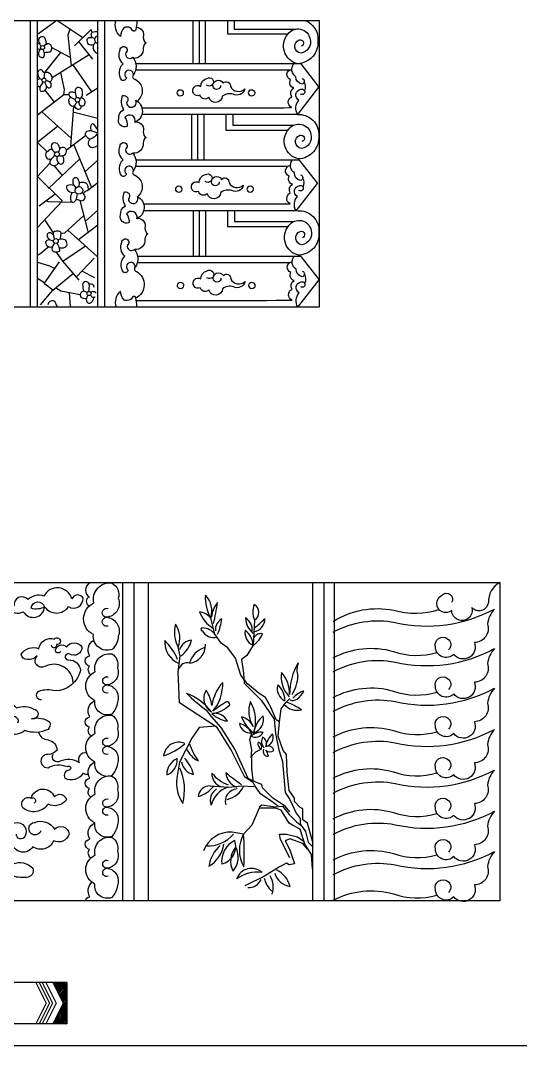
# Model space of a CAD drawing. Extents: x -66030 to 95157, y -13132 to 45879.
# Drawn here: x -43484 to -42699, y 1430 to 3039 of the extents above; entities that cross this region are included whole.
import ezdxf

# ---------------------------------------------------------------- set-up
doc = ezdxf.new("R2010")
doc.units = 0
doc.header["$LTSCALE"] = 100
doc.header["$MEASUREMENT"] = 0
for name, color, linetype in [('3', 11, 'CONTINUOUS'), ('4', 121, 'CONTINUOUS'), ('BH', 21, 'CONTINUOUS')]:
    doc.layers.add(name, color=color, linetype=linetype)

# ---------------------------------------------------------------- blocks, each defined once
blk = doc.blocks.new('A$C09F412C1')
at = {"layer": '3'}
for p, q in [((1868.4, 500.6), (1868.4, 0.6)), ((1886.1, 500.6), (1886.1, 0.6)), ((1908.2, 500.6), (1908.2, 0.6)), ((2166.1, 500.6), (2166.1, 0.6)), ((2183.7, 500.6), (2183.7, 0.6)), ((2199.9, 500.6), (2199.9, 0.6))]:
    blk.add_line(p, q, dxfattribs=at)
for points in [[(1845.6, 432.1, -1.388547), (1845.6, 445.5, -0.468613), (1861.6, 416.1, -0.186167), (1851.8, 395.4, -0.567131), (1822.6, 418.8, -0.640494), (1823.3, 468.4, -0.534045), (1851.8, 499.6, -0.354768), (1861.6, 475.7, -0.468613), (1845.6, 446.3, -1.388547), (1845.6, 459.7)], [(2460, 500.6, 0.284766), (2442, 468.9, -0.655369), (2415.8, 461.4, -1.146883), (2384.7, 456.4, -1.11925), (2369, 480.5, -0.937213), (2384.3, 468.9)], [(2011.1, 436, 0.00788), (2017.4, 469, 0.00788)], [(2198.8, 439.5, -0.194649), (2293.5, 456.9, 0.146269), (2364.7, 458)], [(2198.8, 422.7, -0.17389), (2296, 437.8, 0.181978), (2451.5, 458.9, 0.163044), (2440.7, 435.3, -0.510238), (2420, 406.3, -0.871013), (2387.7, 387.7, -0.656321), (2359, 398.9, -0.73064), (2378.1, 412.1, -0.501323), (2379.4, 394.7)], [(1790.8, 343.3, 0.556222), (1746.4, 368.5, -0.878332), (1734.3, 385.5, -0.211304), (1719, 379.5, -0.387219), (1709.1, 388.2, -0.359299), (1737.1, 396.5, -0.467648), (1761.2, 411.8, -1.6966), (1764.5, 403, -1.131826), (1756.8, 401.9)], [(1771.1, 392.1, -0.81074), (1762.9, 394.8, -0.59043), (1780.4, 399.2, -0.548481), (1804.5, 399.2, -0.613962), (1785.3, 388.2, 1.334243), (1783.7, 378.9, -0.406582), (1802.3, 362.5, -0.336177), (1762.9, 330.2, 0.150435), (1736.5, 329.6, 0.870733), (1740.9, 317)], [(1818.6, 355.8, -0.431798), (1816.4, 369.3, -0.856822), (1816.9, 385.5, -0.419638), (1823.1, 410.2)], [(1845.6, 327.2, -1.388547), (1845.6, 339.4, -0.468613), (1860.1, 312.6, -0.186167), (1851.2, 293.8, -0.567131), (1824.7, 315, -0.640494), (1825.3, 360.2, -0.534045), (1851.2, 388.5, -0.354768), (1860.1, 366.8, -0.468613), (1845.6, 340, -1.388547), (1845.6, 352.3)], [(2198.8, 382.5, -0.196289), (2293.1, 392.2, 0.157511), (2361.1, 390.6)], [(2198.8, 360.4, -0.17389), (2296, 375.6, 0.181978), (2451.5, 396.7, 0.163044), (2440.7, 373.1, -0.510238), (2420, 344.1, -0.871013), (2387.7, 325.5, -0.656321), (2359, 336.7, -0.73064), (2378.1, 349.9, -0.501323), (2379.4, 332.5)], [(2198.8, 320.2, -0.196289), (2293.1, 330, 0.157511), (2361.1, 328.4)], [(2198.8, 298.3, -0.17389), (2296, 313.5, 0.181978), (2451.5, 334.6, 0.163044), (2440.7, 311, -0.510238), (2420, 282, -0.871013), (2387.7, 263.4, -0.656321), (2359, 274.6, -0.73064), (2378.1, 287.8, -0.501323), (2379.4, 270.4)], [(1662.6, 285, -1.787462), (1669.9, 274.9, -0.601019), (1644.1, 282.2, -0.5577), (1618.8, 289.5, -0.350548), (1646.9, 298.5, -0.523042), (1702, 303.5, -0.228127), (1729, 301.8, -1.091614), (1725.6, 286.7, -0.232651), (1754.3, 281.1, -0.25932), (1751.4, 269.8, -0.201793), (1714.9, 268.1, -0.253821), (1689.6, 263.1, -1.2587), (1689.6, 272.1, -1.012857), (1693, 289.5, -0.741029), (1703.7, 279.9)], [(1818.8, 259.6, -0.439751), (1816.4, 273.3, -0.856822), (1816.9, 289.5, -0.449004), (1824.7, 315)], [(1845.6, 230.8, -1.388547), (1845.6, 243, -0.468613), (1860.1, 216.3, -0.186167), (1851.2, 197.4, -0.567131), (1824.7, 218.7, -0.640494), (1825.3, 263.8, -0.534045), (1851.2, 292.2, -0.354768), (1860.1, 270.5, -0.468613), (1845.6, 243.7, -1.388547), (1845.6, 255.9)], [(1736.3, 265.3, 0.333264), (1751.4, 253.5, -0.347079), (1765.5, 237.2, -0.20604), (1751.4, 230.5, 1.072997), (1751.4, 209.7, -0.245363), (1781.2, 211.4, -1.237945), (1784.6, 205.8, 0.573064), (1777.9, 193.4, 0.36861), (1807.1, 201.3, 0.238864), (1814.5, 199.8, 0.238864)], [(2198.8, 258.1, -0.196289), (2293.1, 267.9, 0.157511), (2361.1, 266.3)], [(2198.8, 233.7, -0.17389), (2296, 248.8, 0.181978), (2451.5, 269.9, 0.163044), (2440.7, 246.3, -0.510238), (2420, 217.3, -0.871013), (2387.7, 198.7, -0.656321), (2359, 209.9, -0.73064), (2378.1, 223.1, -0.501323), (2379.4, 205.7)], [(1812, 232.7, 0.658947), (1800.4, 217.6, 0.258064), (1770.6, 219.8, -0.760993), (1759.3, 231.1)], [(1818.3, 163.6, -0.421059), (1816.4, 176.9, -0.856822), (1816.9, 193.2, -0.449004), (1824.7, 218.7)], [(1845.6, 135.3, -1.388547), (1845.6, 147.5, -0.468613), (1860.1, 120.7, -0.186167), (1851.2, 101.9, -0.567131), (1824.7, 123.1, -0.640494), (1825.3, 168.3, -0.534045), (1851.2, 196.6, -0.354768), (1860.1, 174.9, -0.468613), (1845.6, 148.1, -1.388547), (1845.6, 160.4)], [(2198.8, 193.5, -0.196289), (2293.1, 203.2, 0.157511), (2361.1, 201.6)], [(2198.8, 169.9, -0.17389), (2296, 185, 0.181978), (2451.5, 206.1, 0.163044), (2440.7, 182.5, -0.510238), (2420, 153.5, -0.871013), (2387.7, 134.9, -0.656321), (2359, 146.1, -0.73064), (2378.1, 159.3, -0.501323), (2379.4, 141.9)], [(1725.1, 161.9, -0.737634), (1761.4, 163.8, -0.655483), (1780.1, 159.4, -0.370674), (1751.3, 152.6, -0.448686), (1711.9, 146.9, -0.778965), (1725.1, 161.9, -1.00047), (1729.4, 153.8)], [(2198.8, 129.7, -0.196289), (2293.1, 139.4, 0.157511), (2361.1, 137.8)], [(2198.8, 105.2, -0.17389), (2296, 120.3, 0.181978), (2451.5, 141.5, 0.163044), (2440.7, 117.8, -0.510238), (2420, 88.9, -0.871013), (2387.7, 70.2, -0.656321), (2359, 81.4, -0.73064), (2378.1, 94.7, -0.501323), (2379.4, 77.3)], [(1740.1, 110.6, -1.875825), (1730.7, 123.8, -0.381823), (1761.4, 113.1, -0.650152), (1784.5, 105.6, -0.47536), (1760.1, 95, -0.484538), (1727.6, 85.6, -0.660035), (1695, 90.6, -0.663756), (1663.7, 102.5, -0.252321), (1682.5, 109.4, -0.30727), (1700, 123.2, -0.666884), (1715, 101.9, -0.854155), (1701.9, 105.6)], [(1818.6, 67.9, -0.431798), (1816.4, 81.4, -0.856822), (1816.9, 97.6, -0.449004), (1824.7, 123.1)], [(1845.6, 39.2, -1.388547), (1845.6, 51.5, -0.468613), (1860.1, 24.7, -0.186167), (1851.2, 5.9, -0.567131), (1824.7, 27.1, -0.640494), (1825.3, 72.3, -0.534045), (1851.2, 100.6, -0.354768), (1860.1, 78.9, -0.468613), (1845.6, 52.1, -1.388547), (1845.6, 64.3)], [(1667.5, 45, -1.028071), (1674.3, 38.7, -0.410628), (1641.2, 50, -0.870054), (1660.6, 55.6, -0.51761), (1696.3, 58.7, -0.310373), (1727.6, 51.9, -0.520218), (1717.5, 37.5, -0.11731), (1693.1, 40.6, -0.983836), (1659.3, 30, -0.424779), (1624.3, 37.5, -0.7001), (1644.3, 43.7)], [(2198.8, 65, -0.196289), (2293.1, 74.8, 0.157511), (2361.1, 73.1)], [(2198.8, 41.9, -0.17389), (2296, 57.1, 0.181978), (2451.5, 78.2, 0.163044), (2440.7, 54.6, -0.510238), (2420, 25.6, -0.871013), (2387.7, 6.9, -0.656321), (2359, 18.1, -0.73064), (2378.1, 31.4, -0.501323), (2379.4, 14)], [(1809.8, 0.6, -0.326745), (1816.9, 7.2, -0.361891), (1820.2, 29.8, -0.361891)], [(2198.8, 1.7, -0.196289), (2293.1, 11.5, 0.157511), (2361.1, 9.8)]]:
    blk.add_lwpolyline(points, format="xyb", dxfattribs=at)
blk.add_lwpolyline([(1746, 462.2, 0.530127), (1783.3, 462.7, 0.617799), (1806.3, 475.9, 0.63364), (1788.7, 474.8, 0.688486), (1744.9, 479.2, 0.272109), (1719.7, 473.7, 0.762516), (1698.3, 463.8, 0.514987), (1688.9, 460, 0.361814), (1712.5, 454.5, 0.722869), (1746, 462.2, -0.208142), (1725.1, 460, -0.864409)], format="xyb", close=True, dxfattribs=at)
for points in [[(2167, 90.6), (2162.7, 107.7), (2158.4, 122.6), (2150.9, 127.9), (2150.9, 145), (2146.7, 147.1), (2138.1, 156.7), (2138.1, 162.1), (2129.6, 173.8), (2126.4, 202.6), (2125.3, 230.4), (2120, 236.8), (2112.5, 259.2), (2114.6, 281.6), (2109.3, 284.8), (2100.7, 305), (2092.2, 320), (2082.6, 326.4), (2064.4, 341.3), (2053.8, 355.2), (2045.2, 381.9), (2033.5, 397.9), (2022.8, 405.3), (2013.2, 419.2), (2006.8, 444.8)], [(2075.1, 441.6), (2073, 402.1), (2063.4, 386.1), (2054.8, 379.7), (2058, 358.4), (2059.1, 342.4), (2085.8, 315.7), (2106.1, 285.8), (2108.2, 263.4), (2113.6, 237.8), (2118.9, 219.7), (2123.2, 170.6), (2130.6, 159.9), (2140.3, 138.6), (2146.7, 130.1), (2146.7, 121.5), (2155.2, 109.8), (2159.5, 92.7), (2167, 85.2)], [(2112.5, 149.3), (2100.7, 157.8), (2084.7, 168.5), (2075.1, 182.3), (2073, 186.6), (2060.2, 195.1), (2038.8, 237.8), (2016.4, 273), (1957.6, 311.4), (1955.5, 360.5), (1958.7, 385.1), (1955.5, 398.9)], [(2114.2, 281.6), (2117, 302), (2124.8, 312.6), (2130.5, 318.3)], [(2130.6, 140.7), (2123.2, 149.3), (2103.9, 162.1), (2087.9, 178.1), (2086.9, 183.4), (2078.3, 186.6), (2065.5, 193), (2044.1, 238.9), (2022.8, 273), (2007.8, 290.1), (2000.4, 299.7)], [(2015.3, 275.2), (1988.6, 273), (1976.9, 256), (1957.6, 218.6), (1954.4, 199.4)], [(2069.8, 225), (2070.8, 237.8), (2067.6, 253.8), (2070.8, 264.5)], [(2073, 190.9), (2070.8, 207.9), (2070.8, 228.2), (2077.3, 234.6), (2085.8, 238.9)], [(2005.7, 181.3), (2034.5, 179.1), (2054.8, 181.3), (2074, 180.2)], [(2165.9, 51.1), (2164.8, 73.5), (2154.1, 89.5), (2146.7, 113), (2134.9, 119.4), (2129.6, 122.6), (2116.8, 142.9), (2108.2, 146.1), (2082.6, 146.1), (2070.8, 119.4), (2058, 105.5), (2039.9, 108.7)], [(2082.6, 148.2), (2086.9, 151.4), (2108.2, 148.2), (2118.9, 149.3), (2129.6, 136.5), (2141.3, 124.7), (2148.8, 118.3)], [(2158.4, 82), (2150.9, 90.6), (2130.6, 98.1), (2123.2, 94.9), (2130.6, 81), (2138.1, 58.6), (2129.6, 57.5), (2125.3, 59.6), (2114.6, 54.3), (2091.1, 39.4), (2060.2, 24.4)], [(2130.6, 68.2), (2115.7, 97), (2114.6, 105.5), (2125.3, 105.5), (2142.4, 101.3), (2153.1, 93.8)]]:
    blk.add_lwpolyline(points, dxfattribs=at)
for centre, radius, start, end in [((1822, 488.4), 12, 117.2121, 242.7879), ((1818.4, 470.8), 7.16, 105.6602, 248.8825), ((2060.6, 476.8), 62.6, 176.6382, 210.7533), ((1972.8, 455.4), 35.6, 342.6112, 44.7803), ((2048, 442.6), 40.5, 139.2865, 175.1768), ((1985.1, 426.3), 28.4, 40.5155, 82.6328), ((2039.5, 474.9), 54.7, 201.9057, 237.2615), ((2108.3, 454.6), 35.7, 161.334, 201.4023), ((2068.2, 453.7), 13.9, 299.8397, 62.8966), ((1997.9, 422.1), 48.3, 164.6748, 208.665), ((1919.2, 412.9), 38.9, 338.9476, 34.3921), ((2032, 427.1), 18.1, 115.9119, 188.2533), ((1927.3, 457.8), 97.8, 337.0381, 351.5193), ((2093.3, 445.4), 32.1, 180.8151, 230.9558), ((2048.8, 425.7), 22.9, 355.2009, 57.1608), ((2070.7, 443.7), 20.9, 279.4847, 1.1772), ((1722.1, 824.6), 530.4, 311.749, 314.1597), ((1993.7, 426.8), 2.49, 92.5099, 249.9832), ((2011.9, 436.5), 22.4, 212.1957, 281.7537), ((1992.8, 403.8), 25.5, 37.0761, 88.2061), ((2081.3, 421.6), 21.2, 171.0242, 246.7659), ((2044, 401), 29, 2.2947, 55.4954), ((2053, 434), 37.6, 302.1611, 338.3036), ((2085.2, 408), 12.3, 77.4088, 158.0682), ((1970.5, 406.6), 36, 175.7358, 247.7861), ((1872.8, 345.9), 88.5, 22.3731, 45.7108), ((1978.3, 388.5), 21.6, 94.6072, 162.9383), ((1934.3, 420.4), 43.5, 305.9485, 346.2325), ((1970.2, 401.5), 28, 276.161, 4.5987), ((2007.2, 364.8), 35.1, 108.2118, 165.3194), ((1969.1, 361.2), 13.1, 71.8577, 164.2468), ((2223.6, 325.9), 93.3, 148.7888, 180.6198), ((2172.6, 363.1), 30.9, 158.8533, 197.9618), ((2161.3, 352.1), 44.3, 170.9776, 224.3508), ((2081.9, 326.4), 48.4, 358.216, 42.3992), ((2081.8, 294.5), 74.9, 138.9497, 169.9656), ((1958.6, 341.1), 66.8, 320.3475, 2.2591), ((2132.3, 334), 21.5, 164.877, 242.8365), ((2092.6, 316.4), 30, 357.1124, 50.6012), ((2088, 355.2), 55.2, 326.4306, 358.3817), ((1936.9, 242.4), 89.7, 37.8598, 69.515), ((2163.6, 527.9), 280.5, 225.8751, 234.4132), ((2019.7, 318.5), 24.1, 147.7705, 240.3249), ((1960.5, 303.5), 47.7, 4.9066, 35.7202), ((2166.3, 290.6), 41.9, 109.4117, 137.4743), ((2123.5, 343.1), 31.7, 305.752, 335.6215), ((2003.9, 339.6), 45, 275.7175, 316.3033), ((2134.9, 140.5), 201.4, 121.0057, 128.3391), ((2031.9, 308.6), 4.54, 359.0766, 98.5996), ((2110.6, 298.4), 44.5, 160.2795, 212.2), ((2017.6, 283.2), 59.3, 341.4299, 30.6773), ((2142.4, 327.4), 27.6, 222.2256, 283.1641), ((2102.2, 238.3), 77.7, 53.2755, 73.0827), ((2134.9, 328.6), 13.2, 252.0208, 302.5785), ((2012.6, 272.6), 22.7, 26.8778, 100.6434), ((2038.2, 324.5), 42, 224.819, 262.7022), ((2065.8, 286.4), 23.6, 289.9827, 11.9841), ((2116.6, 258.3), 43.1, 129.9917, 171.9751), ((2041.8, 246.7), 34, 31.5296, 73.1174), ((2068.4, 281.1), 16.8, 186.1719, 278.4751), ((2048.2, 262.8), 27.5, 25.8006, 75.6683), ((2112.3, 312.9), 62, 202.3507, 231.6736), ((2086.1, 240.8), 24.6, 83.635, 132.0372), ((2076, 272.3), 14.6, 244.2564, 331.4158), ((2101.4, 250.9), 15.1, 153.1158, 220.3153), ((2083.4, 248.2), 10.6, 331.6985, 65.2006), ((2125.6, 237.8), 33.3, 131.5972, 170.7401), ((2090.4, 257.1), 14.2, 279.4915, 22.8458), ((1956.2, 226.1), 23.6, 65.0121, 174.6979), ((1898.9, 325.8), 103.2, 289.097, 310.613), ((2080, 284), 112.9, 198.906, 214.263), ((2090.8, 247.9), 10.3, 168.4928, 240.7328), ((2078.6, 242.3), 7.96, 334.7247, 74.5008), ((2096.3, 234.3), 9.52, 14.2838, 111.4564), ((2003.7, 254.8), 38.3, 202.1304, 243.6759), ((2096.6, 235.8), 8.01, 157.4242, 273.0568), ((2064, 219.7), 34, 13.844, 31.1492), ((2099.7, 244.1), 9.46, 226.0413, 307.9382), ((1963.9, 199.7), 26.2, 112.027, 182.7806), ((1929.1, 221.9), 25, 289.9805, 4.8272), ((1985.5, 224), 25.5, 191.2326, 256.7328), ((1921.5, 183.6), 60.1, 14.9995, 43.151), ((2010.8, 185.8), 57.9, 166.4317, 213.6801), ((1882, 175.4), 83.4, 344.9465, 23.8583), ((2057, 242.1), 63.7, 219.8476, 248.5233), ((2030.6, 201.2), 22.6, 179.8347, 250.195), ((2342, 596.2), 502.7, 231.6504, 235.1821), ((2056.5, 204.1), 26.5, 184.5157, 249.2708), ((2005.7, 162.2), 19.1, 90.0192, 173.4158), ((1970.7, 215.5), 53.6, 287.3902, 319.6915), ((2046.5, 141), 40.4, 109.003, 165.8948), ((2023.8, 197.7), 38.6, 282.6148, 334.3957), ((2026.7, 158.6), 20.9, 121.4037, 201.6971), ((2048.8, 156.9), 19.5, 92.91, 195.9686), ((2037.8, 63.4), 45.4, 87.379, 159.7162), ((2001.8, 140.1), 53.2, 267.5001, 319.3218), ((2102.4, 80.3), 51, 150.3833, 210.6841), ((1709, 76.6), 350.2, 356.3373, 4.73), ((1978.6, 97.2), 49.2, 300.7498, 351.287), ((2054.7, 48.5), 51.3, 130.2005, 172.7124), ((2060.5, 62.2), 37, 116.0151, 185.6473), ((2017.1, 86.4), 28.6, 283.2487, 18.4137), ((2071, 62.9), 33.4, 139.0416, 208.0299), ((2015.6, 69.2), 34, 319.6352, 27.4363), ((2070.3, 27.1), 24.5, 47.2101, 160.8395), ((2093, 14), 39, 13.3637, 64.7549), ((2078.7, -6.7), 52.4, 80.9948, 127.0548), ((2066.5, 42), 20.4, 265.3847, 338.2265), ((2125.3, 43.1), 35.4, 190.7055, 230.0953), ((2071.7, 22.6), 33, 339.2874, 31.8665), ((2135.9, 53), 30.3, 196.5226, 260.6784)]:
    blk.add_arc(centre, radius, start, end, dxfattribs=at)
at = {"layer": '4'}
blk.add_lwpolyline([(2460, 0.6), (0, 0.6), (0, 500.6), (2460, 500.6)], close=True, dxfattribs=at)
blk = doc.blocks.new('A$C67C823C9')
at = {"layer": '3'}
for p, q in [((0, 65.3), (0, 0)), ((1101.2, 65.3), (0, 65.3)), ((21.6, 65.3), (5.3, 32.6)), ((32.8, 65.3), (16.5, 32.6)), ((38.4, 65.3), (22.1, 32.6)), ((43, 65.3), (26.7, 32.6)), ((48.6, 65.3), (32.3, 32.6)), ((1052.6, 65.3), (1068.9, 32.6)), ((1058.2, 65.3), (1052.6, 65.3)), ((1058.2, 65.3), (1074.5, 32.6)), ((1062.8, 65.3), (1079.1, 32.6)), ((1068.4, 65.3), (1062.8, 65.3)), ((1068.4, 65.3), (1084.7, 32.6)), ((1079.6, 65.3), (1095.9, 32.6)), ((1101.2, 65.3), (1079.6, 65.3)), ((1101.2, 65.3), (1101.2, 0)), ((5.3, 32.6), (21.6, 0)), ((16.5, 32.6), (32.8, 0)), ((22.1, 32.6), (38.4, 0)), ((26.7, 32.6), (43, 0)), ((32.3, 32.6), (48.6, 0)), ((1068.9, 32.6), (1052.6, 0)), ((1074.5, 32.6), (1058.2, 0)), ((1079.1, 32.6), (1062.8, 0)), ((1084.7, 32.6), (1068.4, 0)), ((1095.9, 32.6), (1079.6, 0)), ((0, 0), (21.6, 0)), ((1101.2, 0), (0, 0)), ((32.8, 0), (38.4, 0)), ((43, 0), (48.6, 0)), ((1058.2, 0), (1052.6, 0)), ((1068.4, 0), (1062.8, 0)), ((1101.2, 0), (1079.6, 0))]:
    blk.add_line(p, q, dxfattribs=at)
at = {"layer": 'BH'}
for p, q in [((0, 61.4), (3.9, 65.3)), ((0, 46.1), (19.1, 65.3)), ((0, 48.7), (16.6, 65.3)), ((0, 51.2), (14, 65.3)), ((0, 53.8), (11.5, 65.3)), ((0, 56.3), (9, 65.3)), ((0, 58.8), (6.4, 65.3)), ((0, 63.9), (1.3, 65.3)), ((0, 43.6), (21.5, 65.1)), ((1080, 64.6), (1080.6, 65.3)), ((1080.8, 62.9), (1083.2, 65.3)), ((1081.7, 61.2), (1085.7, 65.3)), ((1082.5, 59.5), (1088.3, 65.3)), ((1083.3, 57.8), (1090.8, 65.3)), ((1084.2, 56.1), (1093.4, 65.3)), ((1085, 54.4), (1095.9, 65.3)), ((1085.9, 52.7), (1098.4, 65.3)), ((1086.7, 51), (1101, 65.3)), ((0, 41), (19, 60)), ((0, 38.5), (16.4, 54.9)), ((0, 35.9), (13.9, 49.8)), ((1087.6, 49.3), (1101.2, 62.9)), ((1088.4, 47.6), (1101.2, 60.4)), ((1089.3, 45.9), (1101.2, 57.8)), ((1090.1, 44.2), (1101.2, 55.3)), ((1091, 42.5), (1101.2, 52.8)), ((1091.8, 40.8), (1101.2, 50.2)), ((0, 33.4), (11.3, 44.7)), ((0, 30.8), (8.8, 39.6)), ((0, 28.3), (6.2, 34.5)), ((1090.4, 21.6), (1101.2, 32.4)), ((1092.7, 39.1), (1101.2, 47.7)), ((1093, 26.7), (1101.2, 34.9)), ((1093.5, 37.4), (1101.2, 45.1)), ((1094.4, 35.7), (1101.2, 42.6)), ((1095.2, 34), (1101.2, 40)), ((1095.5, 31.8), (1101.2, 37.5)), ((0, 25.7), (5.8, 31.6)), ((0, 23.2), (6.7, 29.9)), ((0, 20.7), (7.5, 28.2)), ((0, 18.1), (8.4, 26.5)), ((0, 15.6), (9.2, 24.8)), ((0, 13), (10.1, 23.1)), ((0, 10.5), (10.9, 21.4)), ((0, 7.9), (11.8, 19.7)), ((0, 5.4), (12.6, 18)), ((0, 2.8), (13.5, 16.3)), ((1080.2, 1.2), (1101.2, 22.2)), ((1081.6, 0), (1101.2, 19.7)), ((1082.8, 6.3), (1101.2, 24.8)), ((1084.1, 0), (1101.2, 17.1)), ((1085.3, 11.4), (1101.2, 27.3)), ((1087.9, 16.5), (1101.2, 29.8)), ((0, 0.3), (14.3, 14.6)), ((2.3, 0), (15.2, 12.9)), ((4.8, 0), (16, 11.2)), ((7.3, 0), (16.8, 9.5)), ((9.9, 0), (17.7, 7.8)), ((12.4, 0), (18.5, 6.1)), ((15, 0), (19.4, 4.4)), ((17.5, 0), (20.2, 2.7)), ((20.1, 0), (21.1, 1)), ((1086.7, 0), (1101.2, 14.6)), ((1089.2, 0), (1101.2, 12)), ((1091.7, 0), (1101.2, 9.5)), ((1094.3, 0), (1101.2, 6.9)), ((1096.8, 0), (1101.2, 4.4)), ((1099.4, 0), (1101.2, 1.8))]:
    blk.add_line(p, q, dxfattribs=at)
blk = doc.blocks.new('A$C39D27A13')
at = {"layer": '3'}
for p, q in [((1778.7, 0), (1778.7, 450)), ((1789.3, 0), (1789.3, 450)), ((1884.3, 0), (1884.3, 450)), ((1894.9, 0), (1894.9, 450)), ((2033.7, 381.9), (2033.7, 450)), ((2043.4, 381.9), (2043.4, 450)), ((2053.1, 381.9), (2053.1, 450)), ((2202.3, 381.9), (1943.7, 381.9)), ((2031.4, 230.8), (2031.4, 302.6)), ((2041.1, 230.8), (2041.1, 302.6)), ((2050.9, 230.8), (2050.9, 302.6)), ((2200.1, 230.8), (1943.8, 230.8)), ((1884.3, 152.4), (1864.5, 134.2)), ((2034.1, 79.6), (2034.1, 151.4)), ((2043.8, 79.6), (2043.8, 151.4)), ((2053.6, 79.6), (2053.6, 151.4)), ((1814.5, 116.7), (1800.9, 137.1)), ((1862, 143.9), (1832, 116.1)), ((1884.3, 128.9), (1853.9, 105.8)), ((1832, 116.1), (1826.3, 115.2)), ((1883.2, 79.7), (1837.2, 120.9)), ((1792.7, 82.7), (1789.3, 81.8)), ((1807.2, 94.7), (1792.7, 82.7)), ((1829.2, 72.4), (1819.4, 86.3)), ((1829.2, 72.4), (1864.7, 96.3)), ((1789.3, 70.6), (1808.4, 64.8)), ((1800.6, 37.7), (1824, 71.3)), ((1808.4, 64.8), (1816.5, 60.6)), ((1855, 42.2), (1829.2, 72.4)), ((1850.7, 47.8), (1878.2, 76.9)), ((2202.8, 79.6), (1946.5, 79.6)), ((1813.5, 26.4), (1846, 53.2)), ((1879.3, 46.1), (1859, 56.6)), ((1799.5, 38.9), (1789.3, 44.7)), ((1802.5, 35), (1799.5, 38.9)), ((1813.5, 26.4), (1802.5, 35)), ((1794.2, 3.6), (1813.5, 26.4)), ((1826, 25.1), (1818, 30.2)), ((1856.5, 19.5), (1826, 25.1)), ((1841.5, 1), (1839.6, 22.6))]:
    blk.add_line(p, q, dxfattribs=at)
for points in [[(1860.6, 423), (1819.9, 450), (1789.3, 427.8)], [(1840.2, 436.5), (1837.1, 427), (1842.1, 378.8)], [(1875.2, 431.3), (1873.6, 435.8), (1847.6, 410.2)], [(2087.3, 450), (2087.3, 429), (2182.4, 429)], [(2098.2, 450), (2098.2, 436.6), (2194.8, 436.6)], [(1875.2, 422.7), (1875.2, 422.7)], [(1793.2, 404.3), (1789.3, 405.3)], [(1840.8, 391.8), (1811.3, 407.7)], [(1876.1, 389.3), (1854.3, 416.9)], [(1801.2, 368.2), (1825.9, 399.8)], [(1870.7, 396.1), (1812.6, 359.9)], [(1874.9, 338.2), (1845.6, 380.4)], [(2184.2, 371.9), (1943.4, 371.9)], [(2202.3, 381.9), (2230.7, 345.2)], [(1793.1, 358.7), (1789.3, 356.6)], [(1830.8, 333.1), (1832.1, 341.9), (1825.9, 368.2)], [(1816.3, 322), (1801.5, 340.7)], [(1884.3, 344), (1865.6, 332.3)], [(2197.6, 302.4), (2230.7, 345.2)], [(1838.9, 333.2), (1830.8, 333.1), (1789.3, 301.3)], [(1842.3, 265.3), (1796.4, 306.7)], [(1846.2, 315.7), (1841.3, 252.3)], [(1953.2, 313), (2026.9, 313), (2086.7, 313), (2129.6, 313), (2158.3, 313.1), (2175.8, 313.1), (2184.7, 313.2), (2187.9, 313.3)], [(1884.3, 295.9), (1847.1, 305.5)], [(2197.6, 302.4), (2192.7, 302.4), (2174, 302.5), (2143.5, 302.6), (2098.3, 302.6), (2035.4, 302.6), (1953.3, 302.6)], [(2085.1, 302.6), (2085.1, 277.8), (2182.4, 277.8)], [(2096, 302.6), (2096, 285.5), (2190.9, 285.5)], [(1821.6, 283.9), (1789.3, 258.6), (1804.8, 243.9)], [(1864.9, 268.8), (1835, 246.6)], [(1846.3, 255), (1874, 187.6)], [(1808.9, 225.8), (1789.3, 204.9), (1826.9, 168.5), (1828.3, 166.1), (1789.3, 124.8)], [(1855.6, 232.4), (1806.6, 186.2)], [(1863.8, 212.5), (1884.3, 230.6)], [(2200.1, 230.8), (2228.5, 194)], [(1815.5, 222), (1828.1, 206.5)], [(2181.9, 220.7), (1943.2, 220.7)], [(1868.6, 183.4), (1884.3, 195.5)], [(2195.3, 151.2), (2228.5, 194)], [(1792.2, 158.8), (1817, 178.1)], [(1803.5, 167.6), (1806, 165.7), (1843.9, 165)], [(1856, 167.6), (1868.4, 118.6)], [(1955.9, 161.9), (2024.7, 161.9), (2084.4, 161.9), (2127.3, 161.9), (2156.1, 161.9), (2173.5, 162), (2182.4, 162), (2185.7, 162.1)], [(2195.3, 151.2), (2195.3, 151.2), (2193.2, 151.3), (2181.6, 151.3), (2165.7, 151.3), (2144.6, 151.4), (2118.2, 151.4), (2088, 151.4), (2056.3, 151.4), (2025.3, 151.4), (1997.1, 151.4), (1973.9, 151.4), (1957.9, 151.4), (1956.1, 151.4)], [(2087.7, 151.4), (2087.7, 126.6), (2182.7, 126.6)], [(2098.7, 151.4), (2098.7, 134.3), (2191.2, 134.3)], [(2184.6, 69.5), (1945.9, 69.5)], [(2202.8, 79.6), (2231.2, 42.8)], [(2198, 0), (2231.2, 42.8)], [(1944.3, 10.6), (1949.6, 10.6), (1965.4, 10.6), (1987.9, 10.6), (2015, 10.6), (2044.6, 10.6), (2074.8, 10.6), (2103.5, 10.6), (2128.6, 10.6), (2148.6, 10.6), (2163.6, 10.7), (2174.4, 10.7), (2181.6, 10.7), (2186, 10.8), (2188.2, 10.8), (2188.9, 10.9)]]:
    blk.add_lwpolyline(points, dxfattribs=at)
for points in [[(1945.3, 448.6, -0.048328), (1943.6, 436.1, -0.769243), (1938.6, 434.2, 0.433168), (1925.1, 438.6, 0.167954), (1919.8, 425, -0.301029), (1912.5, 450)], [(1944.4, 439.7, -0.495029), (1955.3, 423.8, 0.265659), (1960, 415.1, 0.265659), (1955.3, 406.5, -0.456339), (1940.2, 390.6)], [(2209.2, 450, -0.333927), (2229.3, 418.2, -0.428367), (2197.5, 382.2, -0.563151), (2182.2, 428.7, -0.667192), (2217.1, 420.9, -0.456308), (2202.4, 398.7, -0.785669), (2200, 419.5, -0.989057), (2203.4, 409.6)], [(1803.4, 413.2, 0.012), (1802.3, 420.4, 0.283847), (1798.4, 424.2, 0.345514), (1791.1, 420.6, 0.147163), (1791.6, 416.1, -0.017898), (1794.9, 409.2)], [(1879.2, 421.9, 0.084303), (1869.9, 422.8, 0.212741), (1867.1, 420.4, 0.173339), (1869, 412.9, 0.211278), (1876.9, 412.1, 0.211278)], [(1884.3, 432.1, 0.061474), (1875.2, 431.3, 0.19565), (1873.4, 428.8, 0.161563), (1875.2, 422.7, 0.097932)], [(1795.1, 405.5, 0.295394), (1790.9, 396.7, 0.358967), (1796.5, 391.8, 0.411761), (1800.4, 395.9, 0.135046), (1798.6, 404.6, 0.135046)], [(1799.8, 409.6, -0.17611), (1805, 413.8, -0.347989), (1810.7, 411.2, -0.11671), (1811, 403.2, -0.365625), (1807.5, 400.1, 0.042153), (1801.1, 399.2, 0.042153)], [(1880.7, 415.9, 0.157803), (1876.6, 410.6, 0.370739), (1884.3, 397.8)], [(1800.3, 367.4, 0.030907), (1796.4, 371.8, 0.375047), (1791.2, 371.2, 0.257088), (1789.8, 366.4, 0.110409), (1791.9, 360.1, 0.212761), (1796.7, 357.6, 0.212761)], [(2187.9, 313.3, -0.630293), (2188.2, 330.2, -0.403724), (2191.5, 344.2, -0.517842), (2186.6, 356.8, -0.79902), (2188.5, 373.6, -0.79902)], [(2204.3, 359, -0.782066), (2204.3, 350.1, -0.410036), (2194.9, 361.8, -0.444016), (2191.3, 381.9)], [(1808.5, 353.5, 0.335891), (1812.6, 359.9, 0.277176), (1805.6, 368.3, 0.266719), (1800.3, 367.4, 0.021537), (1800.1, 359.4)], [(1801, 353.5, 0.107985), (1805, 345.2, 0.424481), (1810.5, 345.7, 0.232266), (1810.2, 351.9, 0.108126), (1802.7, 355.8, 0.108126)], [(1939.9, 364.4, 0.665461), (1942.6, 357.8, -0.545515), (1946.2, 323.6, -0.545515)], [(2076.7, 347.9, -0.769715), (2065.4, 344.7, -0.970847), (2080.5, 351.7, -0.751585), (2092.1, 346.3, 0.496095), (2114.6, 342.5, -0.4843), (2096.5, 334.2, 0.249481), (2079.4, 331.2, -0.85845), (2058.1, 329.6, -0.615194), (2044.4, 332.6, -1.706091), (2045.5, 346.6, -0.371396), (2055.3, 359.2, -1.967404), (2054.8, 348.5)], [(1797.4, 354, -0.204656), (1794.2, 347.4, 0.13528), (1793, 341.5, 0.374356), (1795.9, 338.6, 0.109388), (1800.9, 340.3, 0.216285), (1803.9, 346.2, 0.216285)], [(1855.3, 327.4, 0.304164), (1860.1, 332.9, 0.049961), (1859.7, 340.5, 0.297916), (1854.1, 344.8, 0.414535), (1848.7, 340.4, 0.10953), (1850.8, 328.9)], [(2197.6, 302.4, -0.349835), (2199.6, 324.8, -0.734695), (2202.8, 342, -1.638331), (2201.9, 334.3)], [(1841.3, 329.5, 0.033934), (1838.3, 325.2, 0.130233), (1839.3, 319.8, 0.243619), (1844.6, 315.5, 0.235215), (1848.1, 317, -0.041504), (1851.5, 322.1)], [(1848.8, 336.2, 0.130749), (1841.4, 337.5, 0.39026), (1838.5, 334.4, 0.113909), (1840.6, 330.5, 0.170352), (1848.8, 326.7, 0.170352)], [(1853.7, 322.4, 0.142719), (1856.6, 316.5, -0.339155), (1857.1, 311.6, -0.303781), (1851.6, 310.8, -0.244287), (1847.9, 316.7)], [(1857.2, 316, 0.205226), (1863.4, 317.6, 0.184775), (1863.9, 323.9, 0.319742), (1857.7, 328.6)], [(1944.4, 291, -0.495029), (1955.3, 275, 0.265659), (1960, 266.4, 0.265659), (1955.3, 257.7, -0.470835), (1938.9, 241.7)], [(2196.7, 302.4, -0.463187), (2230.6, 268.7, -0.428367), (2198.7, 232.6, -0.563151), (2183.5, 279.2, -0.667192), (2218.4, 271.3, -0.456308), (2203.6, 249.1, -0.785669), (2201.2, 269.9, -0.989057), (2204.7, 260)], [(1884.3, 273.4, 0.031054), (1872.4, 276.7, 0.222358), (1865.6, 274.6, 0.325072), (1864.6, 269.4, 0.113756), (1872, 263.9, 0.113756)], [(1884.3, 278.4, 0.019652), (1877.9, 287.3, 0.463617), (1873.1, 284.9, 0.140595), (1873.9, 276.5, 0.140595)], [(1824.3, 249.2, 0.087048), (1821.8, 255.5, 0.27755), (1814.3, 257.5, 0.3415), (1811.3, 250.6, 0.2034), (1817.4, 242.8, 0.2034)], [(1882.9, 272.6, -0.043712), (1881.2, 269.2, -0.123686), (1872, 263.9, 0.300406), (1869, 255.7, 0.287018), (1875.1, 250.5, 0.06892), (1884.3, 253.5)], [(1812.6, 247.3, 0.273376), (1807.3, 246.3, -0.112932), (1804.8, 243.9, 0.292634), (1802.4, 241, 0.209341), (1804, 233.6, 0.199649), (1811.5, 232.9, 0.199649)], [(1823.2, 237.8, 0.184157), (1831.6, 238.6, 0.27224), (1835, 246.6, 0.352905), (1828.3, 250.7, 0.186561), (1824.5, 248.8, 0.040618), (1822.4, 243.3)], [(1817.2, 237.9, 0.092697), (1809.5, 230.4, 0.257067), (1809.1, 225.6, 0.239519), (1816.4, 222, 0.201563), (1822.5, 226.4, 0.201563)], [(1820.4, 236.4, 0.311099), (1822.5, 226.4, 0.33736), (1827.6, 225, 0.345842), (1831, 230.3, 0.214293), (1828.8, 237.4, 0.214293)], [(2202, 207.8, -0.782066), (2202, 198.9, -0.410036), (2192.7, 210.6, -0.444016), (2189.1, 230.8)], [(1939.9, 213.8, 0.665461), (1942.6, 207.1, -0.545515), (1946.2, 173, -0.545515)], [(2185.7, 162.1, -0.630293), (2186, 179.1, -0.403724), (2189.3, 193, -0.517842), (2184.4, 205.6, -0.79902), (2186.2, 222.5, -0.79902)], [(1854.6, 189.2, 0.161434), (1854.9, 196.6, 0.132178), (1852.2, 202.1, 0.285164), (1848, 202.9, 0.336925), (1844.7, 198, 0.32858), (1850.7, 187.8)], [(1855.2, 195.3, -0.070394), (1860.5, 196.2, -0.254509), (1867, 193.3, -0.068519), (1869, 185.7, -0.447327), (1867.2, 182.5, 0.126827), (1861.6, 178.7, 0.126827)], [(2074.5, 196.8, -0.769715), (2063.1, 193.5, -0.970847), (2078.3, 200.6, -0.751585), (2089.9, 195.2, 0.496095), (2112.3, 191.4, -0.4843), (2094.2, 183, 0.249481), (2077.2, 180, -0.85845), (2055.8, 178.4, -0.615194), (2042.2, 181.5, -1.706091), (2043.3, 195.5, -0.371396), (2053, 208, -1.967404), (2052.6, 197.3)], [(1846.6, 191.2, 0.1433), (1836.8, 191, 0.445163), (1835.1, 186.6, 0.209995), (1840.4, 181.1, 0.230645), (1849.1, 181)], [(1843.6, 180.2, 0.063677), (1841.9, 175.9, 0.173523), (1841.8, 167, 0.477133), (1847.1, 165.3, 0.159606), (1850.8, 170, 0.006961), (1852.2, 178)], [(1850.7, 169.4, 0.041424), (1857, 167.4, 0.289965), (1862.6, 168.8, 0.297972), (1863.5, 175.5, 0.309779), (1858.9, 179.5, 0.309779)], [(2195.3, 151.2, -0.349835), (2197.3, 173.6, -0.734695), (2200.5, 190.8, -1.638331), (2199.6, 183.1)], [(2197.1, 151.2, -0.463187), (2230.9, 117.5, -0.428367), (2199.1, 81.5, -0.563151), (2183.8, 128, -0.667192), (2218.7, 120.2, -0.456308), (2204, 98, -0.785669), (2201.6, 118.8, -0.989057), (2205, 108.9)], [(1947, 139.8, -0.495029), (1958, 123.8, 0.265659), (1962.7, 115.2, 0.265659), (1958, 106.5, -0.470835), (1941.6, 90.5)], [(1814.9, 112.5, 0.084449), (1810.4, 116.4, 0.334942), (1805.2, 114.9, 0.287061), (1805.6, 108.8, 0.147006), (1814.4, 103.8)], [(1816.2, 107, -0.063746), (1814.5, 116.7, -0.243516), (1818, 119.5, -0.096971), (1823.4, 119.5, -0.432008), (1826.3, 115.2, 0.056421), (1825.2, 106.7, 0.016956)], [(1809.1, 105.9, 0.049564), (1804.4, 104.7, 0.252252), (1802, 102, 0.279281), (1806.6, 94.9, 0.177501), (1813, 94.9, 0.177501)], [(1820.2, 100.5, 0.096572), (1822.4, 96, -0.12035), (1824, 89.1, -0.339914), (1821.9, 86.7, -0.128274), (1815, 86.6, -0.326347), (1812.7, 92.4, -0.117142), (1816.6, 100.2)], [(1823.4, 93.8, 0.201899), (1832.3, 93.9, 0.379297), (1835.6, 101.1, 0.319588), (1830.6, 106.4, 0.192965), (1821.6, 105.5)], [(2188.4, 10.9, -0.630293), (2188.7, 27.9, -0.403724), (2191.9, 41.8, -0.517842), (2187.1, 54.4, -0.79902), (2188.9, 71.3, -0.79902)], [(2204.7, 56.6, -0.782066), (2204.7, 47.7, -0.410036), (2195.4, 59.4, -0.444016), (2191.8, 79.6)], [(1942.6, 62.6, 0.665461), (1945.3, 55.9, -0.587123), (1943.6, 13.9, -0.545515)], [(2077.2, 45.6, -0.769715), (2065.8, 42.3, -0.970847), (2081, 49.4, -0.751585), (2092.6, 43.9, 0.496095), (2115, 40.2, -0.4843), (2096.9, 31.8, 0.249481), (2079.9, 28.8, -0.85845), (2058.5, 27.2, -0.615194), (2044.9, 30.3, -1.706091), (2045.9, 44.2, -0.371396), (2055.7, 56.8, -1.967404), (2055.3, 46.1)], [(1869.9, 24.7, 0.085863), (1870.7, 36.4, 0.306908), (1864.6, 40.1, 0.326669), (1860.2, 35.2, 0.053673), (1861.8, 25.1)], [(1878, 31.2, 0.261725), (1877.5, 34.5, 0.223596), (1871.1, 36.1, 0.223596)], [(2198, 0, -0.349835), (2200, 22.4, -0.734695), (2203.2, 39.6, -1.638331), (2202.3, 31.9)], [(1867.4, 23.1, 0.051154), (1862.3, 25.1, 0.319353), (1857, 21.1, 0.325399), (1857.7, 15.8, 0.228541), (1866.3, 14.1, 0.190612)], [(1868.3, 18.8, 0.020914), (1866.3, 14.3, 0.277014), (1868.3, 6.5, 0.297026), (1872.9, 6.9, 0.221332), (1877, 11.3, -0.058553), (1879.3, 16.2)], [(1872.5, 19.1, 0.24025), (1875.8, 15.8, 0.133264), (1879.8, 16.4)], [(1881.3, 21.7, 0.255191), (1878.7, 24, 0.038156), (1876, 24.4, 0.247727), (1873.6, 23.1, 0.247727)], [(1945.3, 1.4, 0.048328), (1943.6, 13.9, 0.769243), (1938.6, 15.8, -0.433168), (1925.1, 11.4, -0.167954), (1919.8, 25, 0.301029), (1912.5, 0)], [(1821, 0, -0.050673), (1818.4, 5.9, 0.246591), (1814.8, 9.8, 0.42371), (1805.6, 3.8, 0.42371)]]:
    blk.add_lwpolyline(points, format="xyb", dxfattribs=at)
for points in [[(1928.1, 399.3, 0.777084), (1938.9, 392.3, -0.337458), (1939.9, 364.4, 1.709203), (1928.9, 359.8, -0.517292), (1921.6, 356.5, -0.381907), (1923.9, 381.9, -0.329329), (1919, 403.7, -1.558936)], [(1943.5, 324.8, -0.631382), (1942.5, 289.9, 0.867238), (1926.6, 297.6, -0.193841), (1930.3, 283.7, -0.65293), (1917, 296.1, -0.294508), (1924.8, 310.5, -0.241581), (1923.1, 332.2, -0.786139), (1929.3, 321.1, 1.264773)], [(1928.1, 248.7, 0.777084), (1938.9, 241.7, -0.337458), (1939.9, 213.8, 1.709203), (1928.9, 209.2, -0.517292), (1921.6, 205.9, -0.381907), (1923.9, 231.3, -0.329329), (1919, 253, -1.558936)], [(1946.2, 173.6, -0.631382), (1945.2, 138.7, 0.867238), (1929.3, 146.4, -0.193841), (1933, 132.5, -0.65293), (1919.7, 144.8, -0.294508), (1927.5, 159.2, -0.241581), (1925.8, 180.9, -0.786139), (1932, 169.9, 1.264773)], [(1930.7, 97.5, 0.777084), (1941.6, 90.5, -0.337458), (1942.6, 62.6, 1.709203), (1931.6, 58, -0.517292), (1924.3, 54.7, -0.381907), (1926.6, 80.1, -0.329329), (1921.7, 101.8, -1.558936)]]:
    blk.add_lwpolyline(points, format="xyb", close=True, dxfattribs=at)
for centre, radius in [((1797.5, 407.5), 3.11), ((1799.6, 356.3), 3.17), ((1852.2, 325.6), 3.58), ((1820.2, 240.2), 3.78), ((1854.5, 183.3), 5.87), ((1818.2, 103.7), 3.82), ((1870.2, 21.4), 3.25)]:
    blk.add_circle(centre, radius, dxfattribs=at)
for centre, radius, start, end in [((1884.3, 420), 5.49, 90, 270), ((1790.2, 406.1), 7.21, 62.9491, 96.7409), ((1793.3, 351), 4.95, 217.5366, 269.4525), ((2195.6, 346), 14.5, 332.6919, 32.956), ((2193.3, 194.8), 14.5, 332.6919, 32.956), ((2196, 43.6), 14.5, 332.6919, 32.956)]:
    blk.add_arc(centre, radius, start, end, dxfattribs=at)
at = {"layer": '3', "extrusion": (0, 0, -1)}
for centre in [(2013.4, 336.3), (2125.3, 336.3), (2011.1, 185.1), (2123.1, 185.1), (2013.8, 33.9), (2125.8, 33.9)]:
    blk.add_ellipse(centre, major_axis=(5.37, -0.1), ratio=0.852829, start_param=-1.570796, end_param=4.712389, dxfattribs=at)
at = {"layer": '4'}
blk.add_lwpolyline([(2231.2, 0), (0, 0), (0, 450), (2231.2, 450)], close=True, dxfattribs=at)

msp = doc.modelspace()

# ---------------------------------------------------------------- linework, layer by layer
at = {"layer": '3', "color": 2}
msp.add_line((-66009.4, 1429.7), (95156.9, 1429.7), dxfattribs=at)

# ---------------------------------------------------------------- block references
at = {"layer": '4'}
for name, p in [('A$C39D27A13', (-45246.4, 2589)), ('A$C09F412C1', (-45191.7, 1656.1)), ('A$C67C823C9', (-44512.3, 1463.5))]:
    msp.add_blockref(name, p, dxfattribs=at)

doc.saveas('drawing.dxf')
